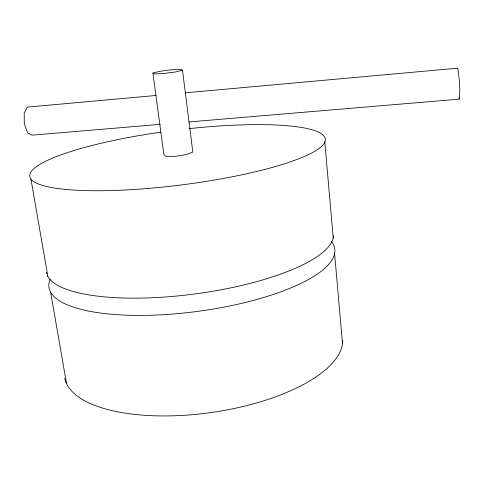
<?xml version="1.0" encoding="UTF-8"?>
<svg xmlns="http://www.w3.org/2000/svg" width="484" height="484" viewBox="0 0 484 484"><rect width="100%" height="100%" fill="white"/><g stroke="black" fill="none" stroke-linecap="round" stroke-linejoin="round"><path stroke-width="0.73" d="M188.869 121.944L459.249 99.147C460.514 88.911 459.28 78.354 457.743 68.171L185.396 92.813M182.51 70.204L175.668 71.934L163.967 73.501L154.505 73.943L152.908 73.023L163.84 154.354L165.528 156.241L174.845 156.368L186.243 154.638L192.82 152.097L182.51 70.204L180.58 69.333L171.239 69.799L159.877 71.311L152.908 73.023M156.054 95.463L27.406 107.103L24.2 112.893L24.297 123.68L27.655 132.931L32.21 135.151L160.246 124.358M30.994 179.346L47.91 276.642M50.639 292.324L66.483 383.437M459.032 97.798L459.249 99.147M324.794 141.806L333.234 238.019M334.595 253.543L342.509 343.767M342.708 340.772A140.366 55.805 -8.1 0 1 209.197 412.81A140.366 55.805 -8.1 0 1 64.783 378.373M331.28 241.431A144.19 43.614 -7.6 0 1 197.496 311.4A144.19 43.614 -7.6 0 1 50.306 278.972M333.512 235.781A144.849 41.449 -7.6 0 1 197.805 293.564A144.849 41.449 -7.6 0 1 47.19 275.239M46.658 273.811A144.849 41.449 -7.6 0 1 46.307 272.353M189.196 128.629A148.939 27.515 -7.2 0 1 304.182 156.55A148.939 27.515 -7.2 0 1 53.077 187.798A148.939 27.515 -7.2 0 1 160.736 132.168"/></g></svg>
